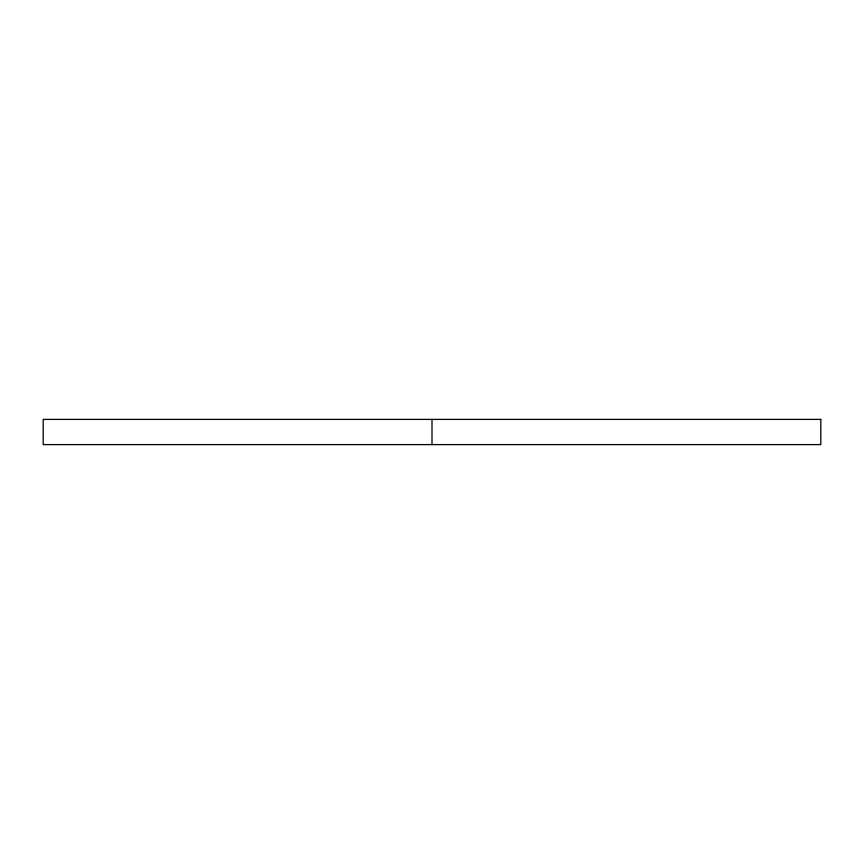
<?xml version="1.0" encoding="UTF-8"?>
<svg xmlns="http://www.w3.org/2000/svg" width="864" height="864" viewBox="0 0 864 864"><rect width="100%" height="100%" fill="white"/><g stroke="black" fill="none" stroke-linecap="round" stroke-linejoin="round"><path stroke-width="1.3" d="M432 419.396L432 444.604M820.8 419.396L43.2 419.396L43.2 444.604L820.8 444.604L820.8 419.396"/></g></svg>
